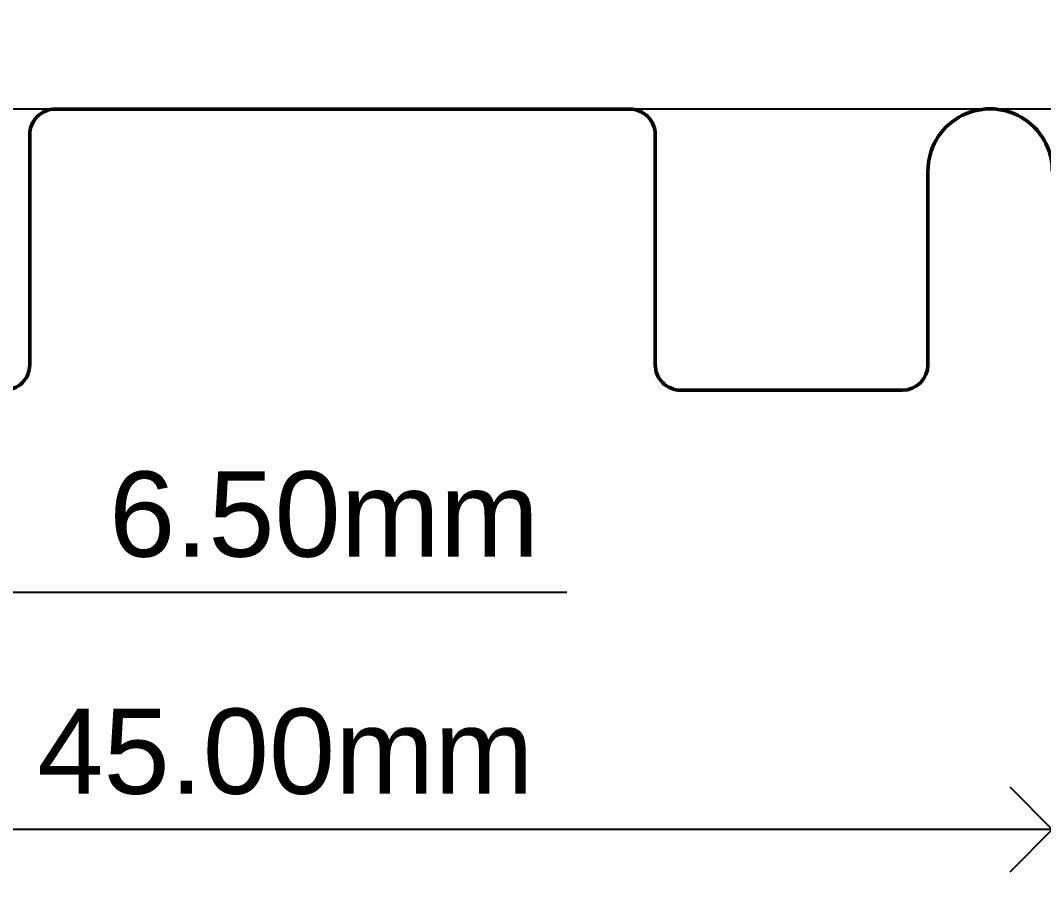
# Model space of a CAD drawing. Header units: millimetres. Extents: x 22 to 202, y 169 to 282.
# Drawn here: x 60.38 to 90.39, y 168.75 to 193.99 of the extents above; entities that cross this region are included whole.
import ezdxf

# ---------------------------------------------------------------- set-up
doc = ezdxf.new("R2010")
doc.units = ezdxf.units.MM
doc.header["$LTSCALE"] = 0.75
doc.layers.add('FD_Dimensions', color=7, linetype='Continuous', lineweight=25)
doc.layers.add('Visible', color=7, linetype='Continuous', lineweight=50)
doc.styles.get("Standard").update_dxf_attribs({"font": 'arial.ttf'})
doc.dimstyles.new('Dim-ISO-25', dxfattribs={"dimtxt": 2.5, "dimasz": 2.5, "dimexe": 1.5, "dimexo": 0, "dimgap": 1, "dimtad": 1, "dimzin": 4, "dimdsep": 46, "dimtxsty": 'Standard', "dimblk": 'OPEN90', "dimcen": 0, "dimazin": 1, "dimtp": 0.1, "dimtm": 0.1, "dimtfac": 0.72, "dimtmove": 0, "dimatfit": 3, "dimfxl": 1, "dimtzin": 4, "dimarcsym": 0})

# ---------------------------------------------------------------- blocks, each defined once
blk = doc.blocks.new('_Open90')
at = {"color": 0, "linetype": 'ByBlock', "lineweight": -2}
for p, q in [((-0.5, 0.5), (0, 0)), ((0, 0), (-1, 0)), ((0, 0), (-0.5, -0.5))]:
    blk.add_line(p, q, dxfattribs=at)
blk = doc.blocks.new('*D29')
at = {"layer": 'Defpoints', "color": 0, "transparency": 16777216}
for p in [(52.149472, 187.98528), (45.649472, 183.88528), (45.649472, 177.206118)]:
    blk.add_point(p, dxfattribs=at)
at = {"layer": 'FD_Dimensions', "color": 0, "lineweight": -2, "transparency": 16777216}
for p, q in [((52.149472, 187.98528), (52.149472, 175.706118)), ((45.649472, 183.88528), (45.649472, 175.706118)), ((43.149472, 177.206118), (40.649472, 177.206118)), ((45.649472, 177.206118), (52.149472, 177.206118)), ((54.649472, 177.206118), (76.409104, 177.206118))]:
    blk.add_line(p, q, dxfattribs=at)
at = {"layer": 'FD_Dimensions', "color": 0, "lineweight": -2, "transparency": 16777216, "xscale": 2.5, "yscale": 2.5, "zscale": 2.5}
blk.add_blockref('_Open90', (45.649472, 177.206118), dxfattribs=at)
at = {"layer": 'FD_Dimensions', "color": 0, "lineweight": -2, "transparency": 16777216, "xscale": 2.5, "yscale": 2.5, "zscale": 2.5, "rotation": 180}
blk.add_blockref('_Open90', (52.149472, 177.206118), dxfattribs=at)
at = {"layer": 'FD_Dimensions', "color": 0, "transparency": 16777216, "insert": (69.283508, 179.483384), "char_height": 2.5, "attachment_point": 5}
blk.add_mtext('6.50mm', dxfattribs=at)
blk = doc.blocks.new('*D37')
at = {"layer": 'Defpoints', "color": 0, "transparency": 16777216}
for p in [(45.649472, 183.88528), (90.649775, 179.127866), (45.649472, 170.248135)]:
    blk.add_point(p, dxfattribs=at)
at = {"layer": 'FD_Dimensions', "color": 0, "lineweight": -2, "transparency": 16777216}
for p, q in [((45.649472, 183.88528), (45.649472, 168.748135)), ((90.649775, 179.127866), (90.649775, 168.748135)), ((88.149775, 170.248135), (48.149472, 170.248135))]:
    blk.add_line(p, q, dxfattribs=at)
at = {"layer": 'FD_Dimensions', "color": 0, "lineweight": -2, "transparency": 16777216, "xscale": 2.5, "yscale": 2.5, "zscale": 2.5, "rotation": 180}
blk.add_blockref('_Open90', (45.649472, 170.248135), dxfattribs=at)
at = {"layer": 'FD_Dimensions', "color": 0, "lineweight": -2, "transparency": 16777216, "xscale": 2.5, "yscale": 2.5, "zscale": 2.5}
blk.add_blockref('_Open90', (90.649775, 170.248135), dxfattribs=at)
at = {"layer": 'FD_Dimensions', "color": 0, "transparency": 16777216, "insert": (68.149624, 172.525401), "char_height": 2.5, "attachment_point": 5}
blk.add_mtext('45.00mm', dxfattribs=at)
blk = doc.blocks.new('*D39')
at = {"layer": 'Defpoints', "color": 0, "transparency": 16777216}
for p in [(91.851481, 219.885579), (39.845512, 191.385202), (126.699789, 191.385202)]:
    blk.add_point(p, dxfattribs=at)
at = {"layer": 'FD_Dimensions', "color": 0, "lineweight": -2, "transparency": 16777216}
for p, q in [((91.851481, 219.885579), (38.345512, 219.885579)), ((39.845512, 217.385579), (39.845512, 193.885202)), ((126.699789, 191.385202), (38.345512, 191.385202))]:
    blk.add_line(p, q, dxfattribs=at)
at = {"layer": 'FD_Dimensions', "color": 0, "lineweight": -2, "transparency": 16777216, "xscale": 2.5, "yscale": 2.5, "zscale": 2.5}
for p, rotation in [((39.845512, 219.885579), 90), ((39.845512, 191.385202), 270)]:
    blk.add_blockref('_Open90', p, dxfattribs=dict(at, rotation=rotation))
at = {"layer": 'FD_Dimensions', "color": 0, "transparency": 16777216, "insert": (37.568245, 204.532394), "char_height": 2.5, "attachment_point": 5, "rotation": 90}
blk.add_mtext('28.50mm', dxfattribs=at)

msp = doc.modelspace()

# ---------------------------------------------------------------- linework, layer by layer
at = {"layer": 'Visible'}
for p, q in [((78.25, 191.385), (61.4, 191.385)), ((60.649, 190.635), (60.649, 183.885)), ((79, 183.885), (79, 190.635)), ((87, 189.56), (87, 183.885)), ((86.25, 183.135), (79.75, 183.135))]:
    msp.add_line(p, q, dxfattribs=at)
for centre, radius, start, end in [((61.399, 190.635), 0.75, 89.9897, 180.0005), ((78.25, 190.635), 0.75, 0.0001, 90.0015), ((88.825, 189.567), 1.825, 359.8007, 180.1993)]:
    msp.add_arc(centre, radius, start, end, dxfattribs=at)
at = {"layer": 'Visible', "extrusion": (0, 0, -1)}
for centre, start, end in [((-59.9, 183.885), 179.9984, 270.0096), ((-79.75, 183.885), 269.9912, 0.0086), ((-86.249, 183.885), 180.0091, 269.9908)]:
    msp.add_arc(centre, 0.75, start, end, dxfattribs=at)

# ---------------------------------------------------------------- dimensions: what is measured, and where the dimension line sits
at = {"layer": 'FD_Dimensions'}
for base, p1, p2, angle, picture, middle in [((39.846, 191.385), (91.851, 219.886), (126.7, 191.385), 90, '*D39', (39.846, 204.532)), ((45.649, 177.206), (52.149, 187.985), (45.649, 183.885), 180, '*D29', (69.284, 177.206))]:
    dim = msp.add_linear_dim(base=base, p1=p1, p2=p2, angle=angle, dimstyle='Dim-ISO-25', override={"dimlfac": 1, "dimpost": 'mm'}, dxfattribs=at)
    dim.commit()
    dim.dimension.update_dxf_attribs({"geometry": picture, "text_midpoint": middle, "dimtype": 160})
dim = msp.add_linear_dim(base=(45.649, 170.248), p1=(90.65, 179.128), p2=(45.649, 183.885), angle=180, dimstyle='Dim-ISO-25', override={"dimlfac": 1, "dimpost": 'mm', "dimclrd": 0, "dimclre": 0}, dxfattribs=at)
dim.commit()
dim.dimension.update_dxf_attribs({"geometry": '*D37', "text_midpoint": (68.15, 172.525)})

doc.saveas('drawing.dxf')
